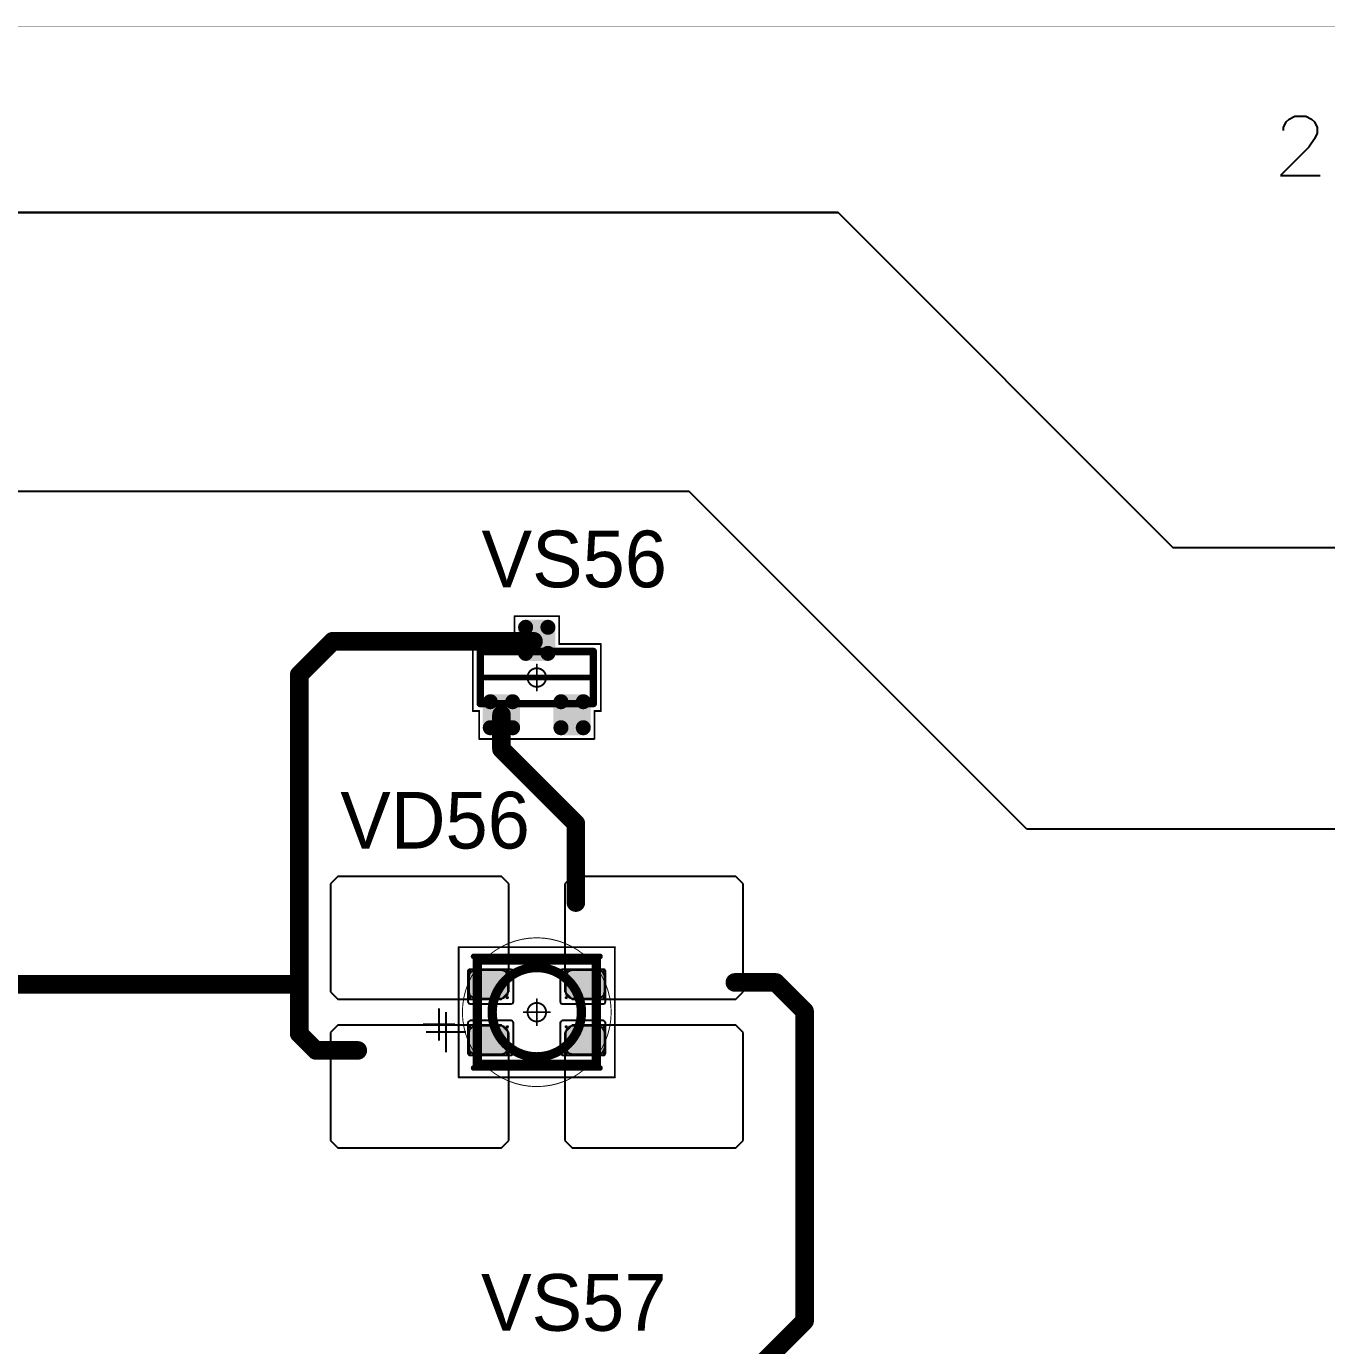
# Model space of a CAD drawing. Header units: millimetres. Extents: x 0 to 400, y 0 to 511.
# Drawn here: x 86.28 to 121.24, y 392.54 to 428 of the extents above; entities that cross this region are included whole.
import ezdxf

# ---------------------------------------------------------------- set-up
doc = ezdxf.new("R2010")
doc.units = ezdxf.units.MM
for name, color, linetype in [('Mechanical10', 56, 'Continuous'), ('Mechanical13', 56, 'Continuous'), ('Mechanical15', 56, 'Continuous'), ('Mechanical2', 216, 'Continuous'), ('TopLayer', 1, 'Continuous'), ('TopOverlay', 2, 'Continuous'), ('TopPaste', 8, 'Continuous'), ('TopSolder', 216, 'Continuous')]:
    doc.layers.add(name, color=color, linetype=linetype)

# ---------------------------------------------------------------- blocks, each defined once
blk = doc.blocks.new('SOT23_541')
at = {"layer": 'Mechanical13', "const_width": 0.2}
for points in [[(-0.7, 1.52), (0.7, 1.52)], [(-0.7, 1.52), (-0.7, -1.52)], [(0.7, 1.52), (0.7, -1.52)], [(-0.7, -1.52), (0.7, -1.52)]]:
    blk.add_lwpolyline(points, dxfattribs=at)
at = {"layer": 'Mechanical13', "const_width": 0.1}
for points in [[(-0.75, 1.52, 1), (-0.65, 1.52, 1)], [(-0.75, 1.52, 1), (-0.65, 1.52, 1)], [(0.65, 1.52, 1), (0.75, 1.52, 1)], [(0.65, 1.52, 1), (0.75, 1.52, 1)], [(-0.75, -1.52, 1), (-0.65, -1.52, 1)], [(-0.75, -1.52, 1), (-0.65, -1.52, 1)], [(0.65, -1.52, 1), (0.75, -1.52, 1)], [(0.65, -1.52, 1), (0.75, -1.52, 1)]]:
    blk.add_lwpolyline(points, format="xyb", close=True, dxfattribs=at)
at = {"layer": 'Mechanical15', "const_width": 0.05}
for points in [[(-1.65, 1.55), (-1.65, -1.55)], [(-1.65, 1.55), (-0.9, 1.55)], [(-0.9, 1.72), (-0.9, 1.55)], [(-0.9, 1.72), (0.9, 1.72)], [(0.9, 1.72), (0.9, 0.6)], [(0, 0.35), (0, -0.35)], [(0.9, 0.6), (1.65, 0.6)], [(1.65, 0.6), (1.65, -0.6)], [(-0.35, 0), (0.35, 0)], [(0.9, -0.6), (1.65, -0.6)], [(0.9, -0.6), (0.9, -1.72)], [(-1.65, -1.55), (-0.9, -1.55)], [(-0.9, -1.55), (-0.9, -1.72)], [(-0.9, -1.72), (0.9, -1.72)]]:
    blk.add_lwpolyline(points, dxfattribs=at)
at = {"layer": 'Mechanical15'}
for points, const_width in [([(-1.662, 1.55, 1), (-1.637, 1.55, 1)], 0.025), ([(-1.662, 1.55, 1), (-1.637, 1.55, 1)], 0.025), ([(-0.913, 1.72, 1), (-0.888, 1.72, 1)], 0.025), ([(-0.913, 1.72, 1), (-0.888, 1.72, 1)], 0.025), ([(-0.913, 1.55, 1), (-0.888, 1.55, 1)], 0.025), ([(-0.913, 1.55, 1), (-0.888, 1.55, 1)], 0.025), ([(0.888, 1.72, 1), (0.913, 1.72, 1)], 0.025), ([(0.888, 1.72, 1), (0.913, 1.72, 1)], 0.025), ([(-0.012, 0.35, 1), (0.012, 0.35, 1)], 0.025), ([(0.888, 0.6, 1), (0.913, 0.6, 1)], 0.025), ([(0.888, 0.6, 1), (0.913, 0.6, 1)], 0.025), ([(1.637, 0.6, 1), (1.662, 0.6, 1)], 0.025), ([(1.637, 0.6, 1), (1.662, 0.6, 1)], 0.025), ([(-0.362, 0, 1), (-0.337, 0, 1)], 0.025), ([(0.25, 0, 1), (-0.25, 0, 1)], 0.05), ([(-0.262, 0, 1), (-0.238, 0, 1)], 0.025), ([(0.238, 0, 1), (0.262, 0, 1)], 0.025), ([(0.337, 0, 1), (0.362, 0, 1)], 0.025), ([(-0.012, -0.35, 1), (0.012, -0.35, 1)], 0.025), ([(0.888, -0.6, 1), (0.913, -0.6, 1)], 0.025), ([(0.888, -0.6, 1), (0.913, -0.6, 1)], 0.025), ([(1.637, -0.6, 1), (1.662, -0.6, 1)], 0.025), ([(1.637, -0.6, 1), (1.662, -0.6, 1)], 0.025), ([(-1.662, -1.55, 1), (-1.637, -1.55, 1)], 0.025), ([(-1.662, -1.55, 1), (-1.637, -1.55, 1)], 0.025), ([(-0.913, -1.55, 1), (-0.888, -1.55, 1)], 0.025), ([(-0.913, -1.55, 1), (-0.888, -1.55, 1)], 0.025), ([(-0.913, -1.72, 1), (-0.888, -1.72, 1)], 0.025), ([(-0.913, -1.72, 1), (-0.888, -1.72, 1)], 0.025), ([(0.888, -1.72, 1), (0.913, -1.72, 1)], 0.025), ([(0.888, -1.72, 1), (0.913, -1.72, 1)], 0.025)]:
    blk.add_lwpolyline(points, format="xyb", close=True, dxfattribs=dict(at, const_width=const_width))
at = {"layer": 'TopLayer', "const_width": 0.1}
for points in [[(-1.4, 1.25, 1), (-1.3, 1.25, 1)], [(-0.7, 1.25, 1), (-0.6, 1.25, 1)], [(-1.4, 0.65, 1), (-1.3, 0.65, 1)], [(-0.7, 0.65, 1), (-0.6, 0.65, 1)], [(0.6, 0.3, 1), (0.7, 0.3, 1)], [(1.3, 0.3, 1), (1.4, 0.3, 1)], [(0.6, -0.3, 1), (0.7, -0.3, 1)], [(1.3, -0.3, 1), (1.4, -0.3, 1)], [(-1.4, -0.65, 1), (-1.3, -0.65, 1)], [(-0.7, -0.65, 1), (-0.6, -0.65, 1)], [(-1.4, -1.25, 1), (-1.3, -1.25, 1)], [(-0.7, -1.25, 1), (-0.6, -1.25, 1)]]:
    blk.add_lwpolyline(points, format="xyb", close=True, dxfattribs=at)
at = {"layer": 'TopLayer'}
for points in [[(-1.45, 1.25), (-1.45, 0.65), (-0.55, 1.25), (-0.55, 0.65)], [(-1.35, 1.35), (-1.35, 0.55), (-0.65, 1.35), (-0.65, 0.55)], [(0.65, 0.4), (0.65, -0.4), (1.35, 0.4), (1.35, -0.4)], [(0.55, 0.3), (0.55, -0.3), (1.45, 0.3), (1.45, -0.3)], [(-1.45, -0.65), (-1.45, -1.25), (-0.55, -0.65), (-0.55, -1.25)], [(-1.35, -0.55), (-1.35, -1.35), (-0.65, -0.55), (-0.65, -1.35)]]:
    blk.add_solid(points, dxfattribs=at)
at = {"layer": 'TopOverlay', "const_width": 0.15}
blk.add_lwpolyline([(0, 1.5), (0, -1.5)], dxfattribs=at)
at = {"layer": 'TopOverlay', "const_width": 0.075}
for points in [[(-0.038, 1.5, 1), (0.038, 1.5, 1)], [(-0.038, -1.5, 1), (0.038, -1.5, 1)]]:
    blk.add_lwpolyline(points, format="xyb", close=True, dxfattribs=at)
at = {"layer": 'TopPaste', "const_width": 0.075}
for points in [[(-1.387, 1.25, 1), (-1.313, 1.25, 1)], [(-0.687, 1.25, 1), (-0.613, 1.25, 1)], [(-1.387, 0.65, 1), (-1.313, 0.65, 1)], [(-0.687, 0.65, 1), (-0.613, 0.65, 1)], [(0.613, 0.3, 1), (0.687, 0.3, 1)], [(1.313, 0.3, 1), (1.387, 0.3, 1)], [(0.613, -0.3, 1), (0.687, -0.3, 1)], [(1.313, -0.3, 1), (1.387, -0.3, 1)], [(-1.387, -0.65, 1), (-1.313, -0.65, 1)], [(-0.687, -0.65, 1), (-0.613, -0.65, 1)], [(-1.387, -1.25, 1), (-1.313, -1.25, 1)], [(-0.687, -1.25, 1), (-0.613, -1.25, 1)]]:
    blk.add_lwpolyline(points, format="xyb", close=True, dxfattribs=at)
at = {"layer": 'TopPaste'}
for points in [[(-1.425, 1.25), (-1.425, 0.65), (-0.575, 1.25), (-0.575, 0.65)], [(-1.35, 1.325), (-1.35, 0.575), (-0.65, 1.325), (-0.65, 0.575)], [(0.65, 0.375), (0.65, -0.375), (1.35, 0.375), (1.35, -0.375)], [(0.575, 0.3), (0.575, -0.3), (1.425, 0.3), (1.425, -0.3)], [(-1.425, -0.65), (-1.425, -1.25), (-0.575, -0.65), (-0.575, -1.25)], [(-1.35, -0.575), (-1.35, -1.325), (-0.65, -0.575), (-0.65, -1.325)]]:
    blk.add_solid(points, dxfattribs=at)
at = {"layer": 'TopSolder', "const_width": 0.202}
for points in [[(-1.451, 1.25, 1), (-1.249, 1.25, 1)], [(-0.751, 1.25, 1), (-0.549, 1.25, 1)], [(-1.451, 0.65, 1), (-1.249, 0.65, 1)], [(-0.751, 0.65, 1), (-0.549, 0.65, 1)], [(0.549, 0.3, 1), (0.751, 0.3, 1)], [(1.249, 0.3, 1), (1.451, 0.3, 1)], [(0.549, -0.3, 1), (0.751, -0.3, 1)], [(1.249, -0.3, 1), (1.451, -0.3, 1)], [(-1.451, -0.65, 1), (-1.249, -0.65, 1)], [(-0.751, -0.65, 1), (-0.549, -0.65, 1)], [(-1.451, -1.25, 1), (-1.249, -1.25, 1)], [(-0.751, -1.25, 1), (-0.549, -1.25, 1)]]:
    blk.add_lwpolyline(points, format="xyb", close=True, dxfattribs=at)
at = {"layer": 'TopSolder'}
for points in [[(-1.35, 1.452), (-1.35, 0.448), (-0.65, 1.452), (-0.65, 0.448)], [(-1.552, 1.25), (-1.552, 0.65), (-0.448, 1.25), (-0.448, 0.65)], [(0.65, 0.502), (0.65, -0.502), (1.35, 0.502), (1.35, -0.502)], [(0.448, 0.3), (0.448, -0.3), (1.552, 0.3), (1.552, -0.3)], [(-1.552, -0.65), (-1.552, -1.25), (-0.448, -0.65), (-0.448, -1.25)], [(-1.35, -0.448), (-1.35, -1.452), (-0.65, -0.448), (-0.65, -1.452)]]:
    blk.add_solid(points, dxfattribs=at)
blk = doc.blocks.new('E65F_745')
at = {"layer": 'Mechanical13'}
for p, q in [((2.441, 1.071), (2.441, 0)), ((1.905, 0.536), (2.976, 0.536))]:
    blk.add_line(p, q, dxfattribs=at)
at = {"layer": 'Mechanical13', "const_width": 0.25}
for points in [[(-1.6, 1.4), (-1.6, -1.4)], [(1.6, 1.4), (-1.6, 1.4)], [(1.6, 1.4), (1.6, -1.4)], [(1.6, -1.4), (-1.6, -1.4)]]:
    blk.add_lwpolyline(points, dxfattribs=at)
at = {"layer": 'Mechanical13'}
for points, const_width in [([(-1.663, 1.4, 1), (-1.538, 1.4, 1)], 0.125), ([(-1.663, 1.4, 1), (-1.538, 1.4, 1)], 0.125), ([(1.537, 1.4, 1), (1.662, 1.4, 1)], 0.125), ([(1.537, 1.4, 1), (1.662, 1.4, 1)], 0.125), ([(1.2, 0, 1), (-1.2, 0, 1)], 0.25), ([(-1.263, 0, 1), (-1.138, 0, 1)], 0.125), ([(1.137, 0, 1), (1.262, 0, 1)], 0.125), ([(-1.663, -1.4, 1), (-1.538, -1.4, 1)], 0.125), ([(-1.663, -1.4, 1), (-1.538, -1.4, 1)], 0.125), ([(1.537, -1.4, 1), (1.662, -1.4, 1)], 0.125), ([(1.537, -1.4, 1), (1.662, -1.4, 1)], 0.125)]:
    blk.add_lwpolyline(points, format="xyb", close=True, dxfattribs=dict(at, const_width=const_width))
at = {"layer": 'Mechanical15', "const_width": 0.05}
for points in [[(2.1, 1.75), (-2.1, 1.75)], [(-2.1, 1.75), (-2.1, -1.75)], [(2.1, 1.75), (2.1, -1.75)], [(0, 0.35), (0, -0.35)], [(0, 0.35), (0, -0.35)], [(0.35, 0), (-0.35, 0)], [(0.35, 0), (-0.35, 0)], [(2.1, -1.75), (-2.1, -1.75)]]:
    blk.add_lwpolyline(points, dxfattribs=at)
at = {"layer": 'Mechanical15'}
for points, const_width in [([(-2.113, 1.75, 1), (-2.088, 1.75, 1)], 0.025), ([(-2.113, 1.75, 1), (-2.088, 1.75, 1)], 0.025), ([(2.087, 1.75, 1), (2.112, 1.75, 1)], 0.025), ([(2.087, 1.75, 1), (2.112, 1.75, 1)], 0.025), ([(-0.013, 0.35, 1), (0.012, 0.35, 1)], 0.025), ([(-0.013, 0.35, 1), (0.012, 0.35, 1)], 0.025), ([(-0.363, 0, 1), (-0.338, 0, 1)], 0.025), ([(-0.363, 0, 1), (-0.338, 0, 1)], 0.025), ([(0.25, 0, 1), (-0.25, 0, 1)], 0.05), ([(0.25, 0, 1), (-0.25, 0, 1)], 0.05), ([(-0.263, 0, 1), (-0.238, 0, 1)], 0.025), ([(-0.263, 0, 1), (-0.238, 0, 1)], 0.025), ([(0.237, 0, 1), (0.262, 0, 1)], 0.025), ([(0.237, 0, 1), (0.262, 0, 1)], 0.025), ([(0.337, 0, 1), (0.362, 0, 1)], 0.025), ([(0.337, 0, 1), (0.362, 0, 1)], 0.025), ([(-0.013, -0.35, 1), (0.012, -0.35, 1)], 0.025), ([(-0.013, -0.35, 1), (0.012, -0.35, 1)], 0.025), ([(-2.113, -1.75, 1), (-2.088, -1.75, 1)], 0.025), ([(-2.113, -1.75, 1), (-2.088, -1.75, 1)], 0.025), ([(2.087, -1.75, 1), (2.112, -1.75, 1)], 0.025), ([(2.087, -1.75, 1), (2.112, -1.75, 1)], 0.025)]:
    blk.add_lwpolyline(points, format="xyb", close=True, dxfattribs=dict(at, const_width=const_width))
at = {"layer": 'TopLayer'}
for p, q in [((-5.35, 3.65), (-5.55, 3.45)), ((-0.95, 3.65), (-5.35, 3.65)), ((-5.35, 3.65), (-5.35, 3.65)), ((-0.75, 3.45), (-0.95, 3.65)), ((0.95, 3.65), (0.75, 3.45)), ((5.35, 3.65), (0.95, 3.65)), ((0.95, 3.65), (0.95, 3.65)), ((5.55, 3.45), (5.35, 3.65)), ((-5.55, 3.45), (-5.55, 3.45)), ((-5.55, 3.45), (-5.55, 0.55)), ((-0.75, 0.55), (-0.75, 3.45)), ((0.75, 3.45), (0.75, 3.45)), ((0.75, 3.45), (0.75, 0.55)), ((5.55, 0.55), (5.55, 3.45)), ((-5.55, 0.55), (-5.35, 0.35)), ((-0.95, 0.35), (-0.75, 0.55)), ((0.75, 0.55), (0.95, 0.35)), ((5.35, 0.35), (5.55, 0.55)), ((-5.35, 0.35), (-0.95, 0.35)), ((0.95, 0.35), (5.35, 0.35)), ((-5.35, -0.35), (-5.55, -0.55)), ((-0.95, -0.35), (-5.35, -0.35)), ((-5.35, -0.35), (-5.35, -0.35)), ((-0.75, -0.55), (-0.95, -0.35)), ((0.95, -0.35), (0.75, -0.55)), ((5.35, -0.35), (0.95, -0.35)), ((0.95, -0.35), (0.95, -0.35)), ((5.55, -0.55), (5.35, -0.35)), ((-5.55, -0.55), (-5.55, -0.55)), ((-5.55, -0.55), (-5.55, -3.45)), ((-0.75, -3.45), (-0.75, -0.55)), ((0.75, -0.55), (0.75, -0.55)), ((0.75, -0.55), (0.75, -3.45)), ((5.55, -3.45), (5.55, -0.55)), ((-5.55, -3.45), (-5.35, -3.65)), ((-0.95, -3.65), (-0.75, -3.45)), ((0.75, -3.45), (0.95, -3.65)), ((5.35, -3.65), (5.55, -3.45)), ((-5.35, -3.65), (-0.95, -3.65)), ((0.95, -3.65), (5.35, -3.65))]:
    blk.add_line(p, q, dxfattribs=at)
at = {"layer": 'TopLayer', "const_width": 0.04}
for points in [[(-1.83, 1.11, 1), (-1.79, 1.11, 1)], [(-0.81, 1.11, 1), (-0.77, 1.11, 1)], [(0.77, 1.11, 1), (0.81, 1.11, 1)], [(1.79, 1.11, 1), (1.83, 1.11, 1)], [(-1.83, 0.39, 1), (-1.79, 0.39, 1)], [(-0.81, 0.39, 1), (-0.77, 0.39, 1)], [(0.77, 0.39, 1), (0.81, 0.39, 1)], [(1.79, 0.39, 1), (1.83, 0.39, 1)], [(-1.83, -0.39, 1), (-1.79, -0.39, 1)], [(-0.81, -0.39, 1), (-0.77, -0.39, 1)], [(0.77, -0.39, 1), (0.81, -0.39, 1)], [(1.79, -0.39, 1), (1.83, -0.39, 1)], [(-1.83, -1.11, 1), (-1.79, -1.11, 1)], [(-0.81, -1.11, 1), (-0.77, -1.11, 1)], [(0.77, -1.11, 1), (0.81, -1.11, 1)], [(1.79, -1.11, 1), (1.83, -1.11, 1)]]:
    blk.add_lwpolyline(points, format="xyb", close=True, dxfattribs=at)
at = {"layer": 'TopLayer'}
for points in [[(-1.85, 1.11), (-1.85, 0.39), (-0.75, 1.11), (-0.75, 0.39)], [(-1.81, 1.15), (-1.81, 0.35), (-0.79, 1.15), (-0.79, 0.35)], [(0.75, 1.11), (0.75, 0.39), (1.85, 1.11), (1.85, 0.39)], [(0.79, 1.15), (0.79, 0.35), (1.81, 1.15), (1.81, 0.35)], [(-1.81, -0.35), (-1.81, -1.15), (-0.79, -0.35), (-0.79, -1.15)], [(0.79, -0.35), (0.79, -1.15), (1.81, -0.35), (1.81, -1.15)], [(-1.85, -0.39), (-1.85, -1.11), (-0.75, -0.39), (-0.75, -1.11)], [(0.75, -0.39), (0.75, -1.11), (1.85, -0.39), (1.85, -1.11)]]:
    blk.add_solid(points, dxfattribs=at)
at = {"layer": 'TopOverlay'}
for p, q in [((2.628, 0.757), (2.628, -0.1)), ((2.2, 0.328), (3.057, 0.328))]:
    blk.add_line(p, q, dxfattribs=at)
at = {"layer": 'TopOverlay', "const_width": 0.15}
for points in [[(1.7, 1.5), (-1.7, 1.5)], [(1.7, -1.5), (-1.7, -1.5)]]:
    blk.add_lwpolyline(points, dxfattribs=at)
at = {"layer": 'TopOverlay', "const_width": 0.075}
for points in [[(-1.738, 1.5, 1), (-1.663, 1.5, 1)], [(1.662, 1.5, 1), (1.737, 1.5, 1)], [(-1.738, -1.5, 1), (-1.663, -1.5, 1)], [(1.662, -1.5, 1), (1.737, -1.5, 1)]]:
    blk.add_lwpolyline(points, format="xyb", close=True, dxfattribs=at)
at = {"layer": 'TopPaste'}
for p, q in [((-1.773, 1.073), (-1.814, 1.011)), ((-1.711, 1.114), (-1.773, 1.073)), ((-1.638, 1.129), (-1.711, 1.114)), ((-0.963, 1.129), (-1.638, 1.129)), ((-0.889, 1.114), (-0.963, 1.129)), ((-0.827, 1.073), (-0.889, 1.114)), ((-0.786, 1.011), (-0.827, 1.073)), ((0.827, 1.073), (0.786, 1.011)), ((0.889, 1.114), (0.827, 1.073)), ((0.962, 1.129), (0.889, 1.114)), ((1.637, 1.129), (0.962, 1.129)), ((1.711, 1.114), (1.637, 1.129)), ((1.773, 1.073), (1.711, 1.114)), ((1.814, 1.011), (1.773, 1.073)), ((-1.814, 1.011), (-1.829, 0.938)), ((-1.829, 0.938), (-1.829, 0.563)), ((-0.771, 0.938), (-0.786, 1.011)), ((-0.771, 0.563), (-0.771, 0.938)), ((0.786, 1.011), (0.771, 0.938)), ((0.771, 0.938), (0.771, 0.563)), ((1.829, 0.938), (1.814, 1.011)), ((1.829, 0.563), (1.829, 0.938)), ((-1.829, 0.563), (-1.814, 0.489)), ((-1.814, 0.489), (-1.773, 0.427)), ((-1.773, 0.427), (-1.711, 0.386)), ((-1.711, 0.386), (-1.638, 0.371)), ((-1.638, 0.371), (-0.963, 0.371)), ((-0.963, 0.371), (-0.889, 0.386)), ((-0.889, 0.386), (-0.827, 0.427)), ((-0.827, 0.427), (-0.786, 0.489)), ((-0.786, 0.489), (-0.771, 0.563)), ((0.771, 0.563), (0.786, 0.489)), ((0.786, 0.489), (0.827, 0.427)), ((0.827, 0.427), (0.889, 0.386)), ((0.889, 0.386), (0.962, 0.371)), ((0.962, 0.371), (1.637, 0.371)), ((1.637, 0.371), (1.711, 0.386)), ((1.711, 0.386), (1.773, 0.427)), ((1.773, 0.427), (1.814, 0.489)), ((1.814, 0.489), (1.829, 0.563)), ((-1.814, -0.489), (-1.829, -0.563)), ((-1.829, -0.563), (-1.829, -0.938)), ((-1.773, -0.427), (-1.814, -0.489)), ((-1.711, -0.386), (-1.773, -0.427)), ((-1.638, -0.371), (-1.711, -0.386)), ((-0.963, -0.371), (-1.638, -0.371)), ((-0.889, -0.386), (-0.963, -0.371)), ((-0.827, -0.427), (-0.889, -0.386)), ((-0.786, -0.489), (-0.827, -0.427)), ((-0.771, -0.563), (-0.786, -0.489)), ((-0.771, -0.938), (-0.771, -0.563)), ((0.786, -0.489), (0.771, -0.563)), ((0.771, -0.563), (0.771, -0.938)), ((0.827, -0.427), (0.786, -0.489)), ((0.889, -0.386), (0.827, -0.427)), ((0.962, -0.371), (0.889, -0.386)), ((1.637, -0.371), (0.962, -0.371)), ((1.711, -0.386), (1.637, -0.371)), ((1.773, -0.427), (1.711, -0.386)), ((1.814, -0.489), (1.773, -0.427)), ((1.829, -0.563), (1.814, -0.489)), ((1.829, -0.938), (1.829, -0.563)), ((-1.829, -0.938), (-1.814, -1.011)), ((-1.814, -1.011), (-1.773, -1.073)), ((-0.827, -1.073), (-0.786, -1.011)), ((-0.786, -1.011), (-0.771, -0.938)), ((0.771, -0.938), (0.786, -1.011)), ((0.786, -1.011), (0.827, -1.073)), ((1.773, -1.073), (1.814, -1.011)), ((1.814, -1.011), (1.829, -0.938)), ((-1.773, -1.073), (-1.711, -1.114)), ((-1.711, -1.114), (-1.638, -1.129)), ((-1.638, -1.129), (-0.963, -1.129)), ((-0.963, -1.129), (-0.889, -1.114)), ((-0.889, -1.114), (-0.827, -1.073)), ((0.827, -1.073), (0.889, -1.114)), ((0.889, -1.114), (0.962, -1.129)), ((0.962, -1.129), (1.637, -1.129)), ((1.637, -1.129), (1.711, -1.114)), ((1.711, -1.114), (1.773, -1.073))]:
    blk.add_line(p, q, dxfattribs=at)
at = {"layer": 'TopSolder'}
for p, q in [((-1.842, 1.129), (-1.85, 1.111)), ((-1.85, 1.111), (-1.85, 1.101)), ((-1.85, 1.101), (-1.85, 1.101)), ((-1.85, 1.101), (-1.85, 0.301)), ((-1.828, 1.143), (-1.842, 1.129)), ((-1.81, 1.151), (-1.828, 1.143)), ((-1.8, 1.151), (-1.81, 1.151)), ((-0.7, 1.151), (-1.8, 1.151)), ((-0.685, 1.151), (-0.7, 1.151)), ((-0.7, 1.151), (-0.7, 1.151)), ((-0.658, 1.139), (-0.685, 1.151)), ((-0.636, 1.118), (-0.658, 1.139)), ((-0.625, 1.09), (-0.636, 1.118)), ((-0.625, 1.076), (-0.625, 1.09)), ((-0.625, 0.301), (-0.625, 1.076)), ((0.636, 1.118), (0.625, 1.09)), ((0.625, 1.09), (0.625, 1.076)), ((0.625, 1.076), (0.625, 1.076)), ((0.625, 1.076), (0.625, 0.301)), ((0.657, 1.139), (0.636, 1.118)), ((0.685, 1.151), (0.657, 1.139)), ((0.7, 1.151), (0.685, 1.151)), ((1.8, 1.151), (0.7, 1.151)), ((1.81, 1.151), (1.8, 1.151)), ((1.8, 1.151), (1.8, 1.151)), ((1.828, 1.143), (1.81, 1.151)), ((1.842, 1.129), (1.828, 1.143)), ((1.85, 1.111), (1.842, 1.129)), ((1.85, 1.101), (1.85, 1.111)), ((1.85, 0.301), (1.85, 1.101)), ((-1.85, 0.301), (-1.85, 0.286)), ((-1.85, 0.286), (-1.839, 0.258)), ((-1.839, 0.258), (-1.818, 0.237)), ((-1.818, 0.237), (-1.79, 0.226)), ((-1.79, 0.226), (-1.775, 0.226)), ((-1.775, 0.226), (-1.775, 0.226)), ((-1.775, 0.226), (-0.7, 0.226)), ((-0.7, 0.226), (-0.685, 0.226)), ((-0.685, 0.226), (-0.658, 0.237)), ((-0.658, 0.237), (-0.636, 0.258)), ((-0.636, 0.258), (-0.625, 0.286)), ((-0.625, 0.286), (-0.625, 0.301)), ((-0.625, 0.301), (-0.625, 0.301)), ((0.625, 0.301), (0.625, 0.286)), ((0.625, 0.286), (0.636, 0.258)), ((0.636, 0.258), (0.657, 0.237)), ((0.657, 0.237), (0.685, 0.226)), ((0.685, 0.226), (0.7, 0.226)), ((0.7, 0.226), (0.7, 0.226)), ((0.7, 0.226), (1.775, 0.226)), ((1.775, 0.226), (1.79, 0.226)), ((1.79, 0.226), (1.817, 0.237)), ((1.817, 0.237), (1.839, 0.258)), ((1.839, 0.258), (1.85, 0.286)), ((1.85, 0.286), (1.85, 0.301)), ((1.85, 0.301), (1.85, 0.301)), ((-1.839, -0.257), (-1.85, -0.285)), ((-1.85, -0.285), (-1.85, -0.299)), ((-1.85, -0.299), (-1.85, -0.299)), ((-1.85, -0.299), (-1.85, -1.099)), ((-1.818, -0.236), (-1.839, -0.257)), ((-1.79, -0.224), (-1.818, -0.236)), ((-1.775, -0.224), (-1.79, -0.224)), ((-0.7, -0.224), (-1.775, -0.224)), ((-0.685, -0.224), (-0.7, -0.224)), ((-0.7, -0.224), (-0.7, -0.224)), ((-0.658, -0.236), (-0.685, -0.224)), ((-0.636, -0.257), (-0.658, -0.236)), ((-0.625, -0.285), (-0.636, -0.257)), ((-0.625, -0.299), (-0.625, -0.285)), ((-0.625, -1.074), (-0.625, -0.299)), ((0.636, -0.257), (0.625, -0.285)), ((0.625, -0.285), (0.625, -0.299)), ((0.625, -0.299), (0.625, -0.299)), ((0.625, -0.299), (0.625, -1.074)), ((0.657, -0.236), (0.636, -0.257)), ((0.685, -0.224), (0.657, -0.236)), ((0.7, -0.224), (0.685, -0.224)), ((1.775, -0.224), (0.7, -0.224)), ((1.79, -0.224), (1.775, -0.224)), ((1.775, -0.224), (1.775, -0.224)), ((1.817, -0.236), (1.79, -0.224)), ((1.839, -0.257), (1.817, -0.236)), ((1.85, -0.285), (1.839, -0.257)), ((1.85, -0.299), (1.85, -0.285)), ((1.85, -1.099), (1.85, -0.299)), ((-1.85, -1.099), (-1.85, -1.109)), ((-1.85, -1.109), (-1.842, -1.128)), ((-1.842, -1.128), (-1.828, -1.142)), ((-1.828, -1.142), (-1.81, -1.149)), ((-1.81, -1.149), (-1.8, -1.149)), ((-1.8, -1.149), (-0.7, -1.149)), ((-1.8, -1.149), (-1.8, -1.149)), ((-0.7, -1.149), (-0.685, -1.149)), ((-0.685, -1.149), (-0.658, -1.138)), ((-0.658, -1.138), (-0.636, -1.117)), ((-0.636, -1.117), (-0.625, -1.089)), ((-0.625, -1.089), (-0.625, -1.074)), ((-0.625, -1.074), (-0.625, -1.074)), ((0.625, -1.074), (0.625, -1.089)), ((0.625, -1.089), (0.636, -1.117)), ((0.636, -1.117), (0.657, -1.138)), ((0.657, -1.138), (0.685, -1.149)), ((0.685, -1.149), (0.7, -1.149)), ((0.7, -1.149), (1.8, -1.149)), ((0.7, -1.149), (0.7, -1.149)), ((1.8, -1.149), (1.81, -1.149)), ((1.81, -1.149), (1.828, -1.142)), ((1.828, -1.142), (1.842, -1.128)), ((1.842, -1.128), (1.85, -1.109)), ((1.85, -1.109), (1.85, -1.099)), ((1.85, -1.099), (1.85, -1.099))]:
    blk.add_line(p, q, dxfattribs=at)

msp = doc.modelspace()

# ---------------------------------------------------------------- linework, layer by layer
at = {"layer": 'Mechanical10', "const_width": 0.01}
msp.add_lwpolyline([(0, 428), (400, 428)], dxfattribs=at)
at = {"layer": 'Mechanical2'}
for points, const_width in [([(102, 401.503, 1), (98, 401.503, 1)], 0.0254), ([(100, 403.503, 1), (100, 403.503, 1)], 0.0005), ([(97.994, 401.503, 1), (98.006, 401.503, 1)], 0.0127), ([(98, 401.503, 1), (98, 401.503, 1)], 0.0005), ([(101.994, 401.503, 1), (102.006, 401.503, 1)], 0.0127), ([(102, 401.503, 1), (102, 401.503, 1)], 0.0005), ([(100, 399.503, 1), (100, 399.503, 1)], 0.0005)]:
    msp.add_lwpolyline(points, format="xyb", close=True, dxfattribs=dict(at, const_width=const_width))
at = {"layer": 'Mechanical2', "const_width": 0.001}
for points in [[(100, 399.503), (100, 403.503)], [(98, 401.503), (102, 401.503)]]:
    msp.add_lwpolyline(points, dxfattribs=at)
at = {"layer": 'TopLayer'}
for p, q in [((120.227, 425.512), (120.378, 425.588)), ((120.378, 425.588), (120.68, 425.588)), ((120.68, 425.588), (120.831, 425.512)), ((120.076, 425.285), (120.151, 425.436)), ((120.076, 425.21), (120.076, 425.285)), ((120.151, 425.436), (120.227, 425.512)), ((120.831, 425.512), (120.907, 425.436)), ((120.907, 425.436), (120.982, 425.285)), ((120.982, 425.285), (120.982, 425.134)), ((120.907, 424.983), (120.756, 424.756)), ((120.982, 425.134), (120.907, 424.983)), ((120.756, 424.756), (120, 424)), ((120, 424), (121.058, 424)), ((13.275, 423), (108.1, 423)), ((13.284, 423.009), (108.091, 423.009)), ((108.091, 423.009), (117.1, 414)), ((108.1, 423), (117.1, 414)), ((104.1, 415.5), (17.806, 415.5)), ((104.1, 415.5), (17.806, 415.5)), ((113.176, 406.425), (104.1, 415.5)), ((113.175, 406.425), (104.1, 415.5)), ((117.1, 414), (203.1, 414)), ((117.1, 414), (203.13, 414)), ((206.525, 406.425), (113.175, 406.425)), ((206.525, 406.425), (113.176, 406.425))]:
    msp.add_line(p, q, dxfattribs=at)
at = {"layer": 'TopLayer', "const_width": 0.5}
for points in [[(93.612, 410.575), (94.512, 411.475)], [(94.512, 411.475), (99.912, 411.475)], [(93.612, 402.25), (93.612, 410.575)], [(99.05, 408.575), (99.05, 409.5)], [(99.05, 408.575), (101.05, 406.575)], [(101.05, 404.45), (101.05, 406.575)], [(105.325, 402.303), (106.425, 402.303)], [(106.425, 402.303), (107.2, 401.528)], [(81.3, 402.253), (93.612, 402.253)], [(93.612, 400.925), (93.612, 402.25)], [(107.2, 393.203), (107.2, 401.528)], [(93.612, 400.925), (94.062, 400.475)], [(94.062, 400.475), (95.187, 400.475)], [(105.5, 391.503), (107.2, 393.203)]]:
    msp.add_lwpolyline(points, dxfattribs=at)
at = {"layer": 'TopLayer', "const_width": 0.25}
for points in [[(94.387, 411.475, 1), (94.637, 411.475, 1)], [(94.387, 411.475, 1), (94.637, 411.475, 1)], [(99.787, 411.475, 1), (100.037, 411.475, 1)], [(93.487, 410.575, 1), (93.737, 410.575, 1)], [(93.487, 410.575, 1), (93.737, 410.575, 1)], [(98.925, 409.5, 1), (99.175, 409.5, 1)], [(98.925, 408.575, 1), (99.175, 408.575, 1)], [(98.925, 408.575, 1), (99.175, 408.575, 1)], [(100.925, 406.575, 1), (101.175, 406.575, 1)], [(100.925, 406.575, 1), (101.175, 406.575, 1)], [(100.925, 404.45, 1), (101.175, 404.45, 1)], [(105.2, 402.303, 1), (105.45, 402.303, 1)], [(106.3, 402.303, 1), (106.55, 402.303, 1)], [(106.3, 402.303, 1), (106.55, 402.303, 1)], [(93.487, 402.253, 1), (93.737, 402.253, 1)], [(93.487, 402.25, 1), (93.737, 402.25, 1)], [(93.487, 402.25, 1), (93.737, 402.25, 1)], [(107.075, 401.528, 1), (107.325, 401.528, 1)], [(107.075, 401.528, 1), (107.325, 401.528, 1)], [(93.487, 400.925, 1), (93.737, 400.925, 1)], [(93.487, 400.925, 1), (93.737, 400.925, 1)], [(93.937, 400.475, 1), (94.187, 400.475, 1)], [(93.937, 400.475, 1), (94.187, 400.475, 1)], [(95.062, 400.475, 1), (95.312, 400.475, 1)], [(107.075, 393.203, 1), (107.325, 393.203, 1)], [(107.075, 393.203, 1), (107.325, 393.203, 1)]]:
    msp.add_lwpolyline(points, format="xyb", close=True, dxfattribs=at)

# ---------------------------------------------------------------- block references
for name, p, rotation in [('SOT23_541', (100, 410.5), 90), ('E65F_745', (100, 401.503), 180)]:
    msp.add_blockref(name, p, dxfattribs=dict(rotation=rotation))

# ---------------------------------------------------------------- texts
at = {"layer": 'TopOverlay'}
for s, p in [('VS56', (98.514, 412.926)), ('VD56', (94.716, 405.903)), ('VS57', (98.501, 392.938))]:
    msp.add_text(s, height=1.524, dxfattribs=at).set_placement(p)

doc.saveas('drawing.dxf')
